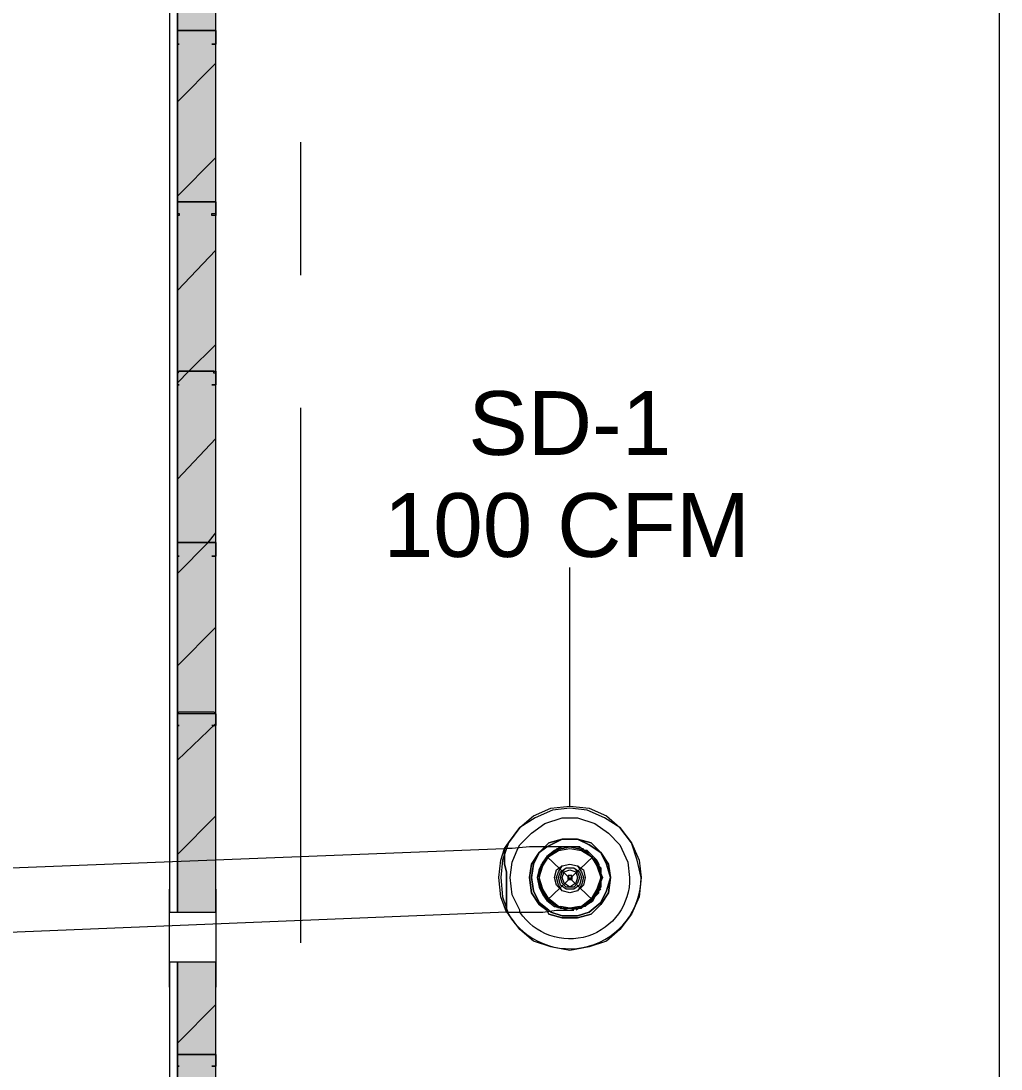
# Model space of a CAD drawing. Header units: metres. Extents: x -2 to 207, y -8 to 52.
# Drawn here: x 20.946 to 23.279, y 25.941 to 28.436 of the extents above; entities that cross this region are included whole.
import ezdxf

# ---------------------------------------------------------------- set-up
doc = ezdxf.new("R2010")
doc.units = ezdxf.units.M
doc.layers.add('HVAC - Ductos', color=5, linetype='Continuous', lineweight=0)
doc.layers.add('PDF_Text', color=7, linetype='Continuous', lineweight=0)
doc.layers.add('PDF_Geometry', color=7, linetype='Continuous', lineweight=0, true_color=0xaaaaaa)
doc.layers.add('PDF_Solid Fills', color=7, linetype='Continuous', lineweight=0, true_color=0xffffff)
doc.styles.add('PDF Helvetica', font='')
doc.styles.get('PDF Helvetica').set_extended_font_data('Helvetica')

msp = doc.modelspace()

# ---------------------------------------------------------------- hatches: boundary and pattern name
at = {"layer": 'PDF_Solid Fills', "lineweight": 0, "transparency": 33554559}
h = msp.add_hatch(color=256, dxfattribs=at)
h.paths.add_polyline_path([(21.4096, 26.1954), (21.318, 26.1954), (21.318, 23.5839), (21.4096, 23.5839)])
h.paths.add_polyline_path([(21.4096, 26.3145), (21.4096, 32.1241), (21.318, 32.1241), (21.318, 26.3145)])

# ---------------------------------------------------------------- linework, layer by layer
at = {"layer": 'HVAC - Ductos', "lineweight": 0}
for points in [[(22.2527, 26.5665), (22.2527, 27.1346)], [(19.7465, 26.3741), (22.0969, 26.4657), (22.106, 26.4794), (22.1336, 26.5161), (22.1656, 26.5437), (22.2068, 26.5619), (22.2527, 26.5665), (22.2985, 26.5619), (22.3397, 26.5437), (22.3718, 26.5161), (22.3993, 26.4794), (22.4176, 26.4382), (22.4222, 26.397), (22.4176, 26.3512), (22.3993, 26.3099), (22.3718, 26.2733), (22.3397, 26.2458), (22.2985, 26.2321), (22.2527, 26.2229), (22.2068, 26.2321), (22.1656, 26.2458), (22.1336, 26.2733), (22.106, 26.3099), (22.1014, 26.3145), (19.7511, 26.2183)], [(22.2664, 26.4703), (22.2527, 26.4703), (22.2435, 26.4703), (22.2481, 26.4703), (22.2435, 26.4703), (22.2252, 26.4703), (22.1976, 26.4703), (22.1564, 26.4703), (22.1152, 26.4657), (22.0969, 26.4657), (22.0969, 26.4612), (22.0969, 26.4566), (22.0969, 26.4428), (22.0969, 26.429), (22.1014, 26.4108), (22.1014, 26.3878), (22.1014, 26.3695), (22.1014, 26.3512), (22.1014, 26.3374), (22.1014, 26.3237), (22.1014, 26.3145), (22.1473, 26.3145), (22.1885, 26.3145), (22.2206, 26.3191), (22.2435, 26.3191), (22.2527, 26.3191), (22.2573, 26.3191), (22.2619, 26.3191)], [(22.2435, 26.4703), (22.2343, 26.4703), (22.216, 26.4612), (22.1976, 26.4474), (22.1885, 26.4336), (22.1794, 26.4153), (22.1748, 26.397), (22.1794, 26.3741), (22.1885, 26.3558), (22.1976, 26.342), (22.216, 26.3283), (22.2343, 26.3237), (22.2481, 26.3191), (22.2573, 26.3191)], [(22.184, 26.429), (22.184, 26.4245), (22.184, 26.4199), (22.1794, 26.397), (22.1885, 26.4245), (22.2022, 26.4474), (22.2252, 26.4612), (22.2527, 26.4657), (22.2801, 26.4612), (22.303, 26.4474), (22.3168, 26.4245), (22.326, 26.397), (22.3168, 26.3695), (22.303, 26.3466), (22.2801, 26.3283), (22.2527, 26.3237), (22.2252, 26.3283), (22.2022, 26.3466), (22.1885, 26.3695), (22.1794, 26.397), (22.1794, 26.4153), (22.1885, 26.4336), (22.2022, 26.4474), (22.216, 26.4612), (22.2343, 26.4657), (22.2527, 26.4703), (22.271, 26.4657), (22.2893, 26.4612), (22.303, 26.4474), (22.3168, 26.4336)], [(22.2298, 26.4657), (22.2527, 26.4703), (22.2756, 26.4657)], [(22.2481, 26.4703), (22.2619, 26.4703)], [(22.2893, 26.4612), (22.2801, 26.4657), (22.271, 26.4703), (22.2619, 26.4703)], [(22.2801, 26.4657), (22.271, 26.4703), (22.2664, 26.4703)], [(22.1014, 26.3145), (22.0878, 26.3512), (22.0832, 26.397), (22.0878, 26.4382), (22.0969, 26.4657)], [(22.1014, 26.4657), (22.0923, 26.4382), (22.0878, 26.397), (22.0923, 26.3512), (22.106, 26.3099)], [(22.1014, 26.3145), (22.1014, 26.3237), (22.1014, 26.3374), (22.1014, 26.3512), (22.1014, 26.3695), (22.1014, 26.3878), (22.1014, 26.4108), (22.0969, 26.429), (22.0969, 26.4428), (22.0969, 26.4566), (22.0969, 26.4612), (22.0969, 26.4657)], [(22.1336, 26.3145), (22.1336, 26.3191), (22.1152, 26.3558), (22.1106, 26.397), (22.1152, 26.4336), (22.129, 26.4657)], [(22.1885, 26.4245), (22.2022, 26.4474), (22.2206, 26.4612)], [(22.2206, 26.4657), (22.2252, 26.4657)], [(22.2939, 26.4612), (22.2893, 26.4612), (22.2801, 26.4657), (22.2847, 26.4657)], [(22.2847, 26.4612), (22.303, 26.4474), (22.3168, 26.4245)], [(22.2893, 26.4612), (22.2985, 26.4566)], [(22.2985, 26.4566), (22.303, 26.452), (22.2939, 26.4612)], [(22.326, 26.4153), (22.3168, 26.4336), (22.3122, 26.4428), (22.303, 26.452), (22.3076, 26.4474)], [(22.3168, 26.4382), (22.3122, 26.4428), (22.3076, 26.4474)], [(22.3214, 26.4199), (22.326, 26.397), (22.3214, 26.3695), (22.326, 26.3787), (22.3168, 26.3604), (22.303, 26.342), (22.2893, 26.3328), (22.271, 26.3237)], [(22.3168, 26.4382), (22.3214, 26.429)], [(22.3214, 26.429), (22.3214, 26.4245), (22.3168, 26.4336)], [(22.326, 26.3787), (22.326, 26.397), (22.326, 26.4153), (22.3214, 26.4245), (22.326, 26.4199), (22.326, 26.4062), (22.3305, 26.397), (22.326, 26.3878), (22.326, 26.3741)], [(22.3214, 26.4245), (22.326, 26.4199)], [(22.184, 26.365), (22.184, 26.3695), (22.1794, 26.397), (22.1794, 26.3787), (22.1885, 26.3604), (22.2022, 26.342), (22.216, 26.3328), (22.2343, 26.3237), (22.2527, 26.3237), (22.271, 26.3237), (22.2801, 26.3237)], [(22.326, 26.3787), (22.326, 26.3878), (22.3305, 26.397), (22.326, 26.4062), (22.326, 26.4153)], [(22.3214, 26.3604), (22.3214, 26.3695), (22.326, 26.3741)], [(22.2252, 26.3237), (22.2206, 26.3283), (22.2022, 26.342), (22.1885, 26.365)], [(22.3168, 26.365), (22.303, 26.342), (22.2847, 26.3283), (22.2939, 26.3328), (22.2893, 26.3283)], [(22.2985, 26.3374), (22.2939, 26.3328), (22.3076, 26.342), (22.3122, 26.3512), (22.3168, 26.3558)], [(22.303, 26.3374), (22.3076, 26.342), (22.3122, 26.3512), (22.3214, 26.3604)], [(22.3168, 26.3558), (22.3214, 26.365)], [(22.326, 26.3695), (22.3214, 26.365)], [(22.2756, 26.3283), (22.2527, 26.3237), (22.2298, 26.3283)], [(22.2481, 26.3191), (22.2527, 26.3191), (22.271, 26.3237)], [(22.2756, 26.3237), (22.2664, 26.3191)], [(22.2847, 26.3283), (22.2756, 26.3237)], [(22.2893, 26.3283), (22.2847, 26.3283), (22.2801, 26.3237)]]:
    msp.add_lwpolyline(points, dxfattribs=at)
for points in [[(22.106, 26.3099, 0.758369), (22.4222, 26.397), (22.413, 26.4382), (22.3993, 26.4794), (22.3718, 26.5161), (22.3351, 26.5391), (22.2939, 26.5574), (22.2527, 26.5619), (22.2114, 26.5574), (22.1702, 26.5391), (22.1336, 26.5161), (22.106, 26.4794), (22.1014, 26.4657)], [(22.129, 26.4657), (22.1336, 26.4749), (22.161, 26.5024), (22.1931, 26.5253), (22.2343, 26.5391), (22.271, 26.5391), (22.3122, 26.5253), (22.3443, 26.5024), (22.3718, 26.4749), (22.3901, 26.4336), (22.3947, 26.397, -0.752023), (22.1336, 26.3145)]]:
    msp.add_lwpolyline(points, format="xyb", dxfattribs=at)
for points in [[(22.161, 26.429), (22.1794, 26.4566), (22.1931, 26.4703), (22.1794, 26.4566), (22.161, 26.429), (22.1564, 26.397), (22.161, 26.3604), (22.1564, 26.397)], [(22.1656, 26.429), (22.161, 26.397), (22.1656, 26.365), (22.1794, 26.3374), (22.2022, 26.3191), (22.1794, 26.3374), (22.1656, 26.365), (22.161, 26.397), (22.1656, 26.429), (22.1794, 26.4566), (22.1976, 26.4703), (22.1794, 26.4566)], [(22.3489, 26.397), (22.3443, 26.3604), (22.326, 26.3328), (22.303, 26.3099), (22.271, 26.3008), (22.2343, 26.3008), (22.2022, 26.3099), (22.1976, 26.3191), (22.2022, 26.3099), (22.2343, 26.3008), (22.271, 26.3008), (22.303, 26.3099), (22.326, 26.3328), (22.3443, 26.3604), (22.3489, 26.397), (22.3443, 26.429), (22.326, 26.4566), (22.303, 26.4794), (22.271, 26.4886), (22.2343, 26.4886), (22.2022, 26.4794), (22.1931, 26.4703), (22.2022, 26.4794), (22.2343, 26.4886), (22.271, 26.4886), (22.303, 26.4794), (22.326, 26.4566), (22.3443, 26.429)], [(22.3489, 26.397), (22.3397, 26.429), (22.326, 26.4566), (22.2985, 26.4749), (22.271, 26.4886), (22.2343, 26.4886), (22.2068, 26.4749), (22.1976, 26.4703), (22.2068, 26.4749), (22.2343, 26.4886), (22.271, 26.4886), (22.2985, 26.4749), (22.326, 26.4566), (22.3397, 26.429), (22.3489, 26.397), (22.3397, 26.365), (22.326, 26.3374), (22.2985, 26.3145), (22.271, 26.3054), (22.2343, 26.3054), (22.2068, 26.3145), (22.2022, 26.3191), (22.2068, 26.3145), (22.2343, 26.3054), (22.271, 26.3054), (22.2985, 26.3145), (22.326, 26.3374), (22.3397, 26.365)], [(22.2206, 26.4153), (22.2343, 26.4245), (22.2527, 26.429), (22.271, 26.4245), (22.2847, 26.4153), (22.2893, 26.397), (22.2847, 26.3787), (22.271, 26.365), (22.2527, 26.3604), (22.2343, 26.365), (22.2206, 26.3787), (22.216, 26.397)], [(22.2252, 26.4108), (22.2343, 26.4245), (22.2527, 26.429), (22.271, 26.4245), (22.2801, 26.4108), (22.2847, 26.397), (22.2801, 26.3787), (22.271, 26.365), (22.2527, 26.3604), (22.2343, 26.365), (22.2252, 26.3787), (22.2206, 26.397)], [(22.2298, 26.4108), (22.2435, 26.4199), (22.2619, 26.4199), (22.2756, 26.4108), (22.2801, 26.397), (22.2756, 26.3787), (22.2619, 26.3695), (22.2435, 26.3695), (22.2298, 26.3787), (22.2252, 26.397)], [(22.2343, 26.4108), (22.2435, 26.4199), (22.2619, 26.4199), (22.271, 26.4108), (22.2756, 26.397), (22.271, 26.3832), (22.2619, 26.3741), (22.2435, 26.3741), (22.2343, 26.3832), (22.2298, 26.397)], [(22.2389, 26.4108), (22.2527, 26.4153), (22.2664, 26.4108), (22.271, 26.397), (22.2664, 26.3832), (22.2527, 26.3741), (22.2389, 26.3832), (22.2343, 26.397)], [(22.2481, 26.4016), (22.2481, 26.397), (22.2481, 26.4016), (22.2573, 26.4016), (22.2573, 26.397), (22.2573, 26.4016)], [(22.2573, 26.3924), (22.2573, 26.397), (22.2573, 26.3924), (22.2481, 26.3924), (22.2481, 26.397), (22.2481, 26.3924)], [(22.1794, 26.3328), (22.161, 26.3604), (22.1794, 26.3328), (22.1976, 26.3191)]]:
    msp.add_lwpolyline(points, close=True, dxfattribs=at)
at = {"layer": 'PDF_Geometry', "lineweight": 0}
for points in [[(21.9136, 32.8068), (21.9136, 32.9121), (25.382, 32.9121), (25.382, 32.8022), (22.0007, 32.8022), (22.0098, 32.8022), (22.0098, 32.9121), (21.3547, 32.9121), (21.3547, 32.8984), (9.3918, 32.8984), (9.3918, 32.9121), (21.2997, 32.9121), (21.2997, 32.8022), (21.2997, 32.1241), (21.2997, 26.3145), (21.4096, 26.3145), (21.4096, 32.1241), (21.4096, 32.8022), (21.7303, 32.8022)], [(21.318, 32.092), (21.318, 26.3145), (21.318, 32.1241), (21.3043, 32.1241)], [(22.468, 32.0737), (22.0098, 32.0737), (22.468, 32.0737), (22.0098, 32.0737), (22.0098, 32.0646), (22.4589, 32.0646), (22.4589, 29.169), (23.2744, 29.169), (23.2744, 25.6364)], [(21.6112, 28.1472), (21.6112, 27.8311)], [(21.6112, 27.515), (21.6112, 26.2412)], [(21.2997, 26.1954), (21.2997, 26.1679), (21.2997, 26.1541), (21.2997, 26.1404), (21.2997, 26.1359), (21.2997, 26.1404), (21.2997, 26.1541), (21.2997, 26.1725), (21.2997, 26.1954), (21.2997, 26.2229), (21.2997, 26.255), (21.2997, 26.2825), (21.2997, 26.3145), (21.2997, 26.3374), (21.2997, 26.3558), (21.2997, 26.365), (21.2997, 26.3695), (21.2997, 26.3558), (21.2997, 26.3374), (21.2997, 26.3145)], [(21.4096, 26.3145), (21.4096, 26.3374), (21.4096, 26.3558), (21.4096, 26.3695), (21.4096, 26.365), (21.4096, 26.3558), (21.4096, 26.3374), (21.4096, 26.3145), (21.4096, 26.2825), (21.4096, 26.255), (21.4096, 26.2229), (21.4096, 26.1954), (21.4096, 26.1725), (21.4096, 26.1541), (21.4096, 26.1404), (21.4096, 26.1359), (21.4096, 26.1404), (21.4096, 26.1541), (21.4096, 26.1679), (21.4096, 26.1954)], [(21.4096, 23.6205), (21.4096, 26.1954), (21.2997, 26.1954), (21.2997, 23.5838), (21.2997, 22.8325), (21.2997, 22.7362), (14.8486, 22.7362), (14.8486, 22.7225), (21.2997, 22.7225), (21.8678, 22.7225), (21.8678, 22.8325), (21.8495, 22.8325), (21.4096, 22.8325), (21.4096, 23.4372)], [(21.9182, 22.7408), (21.8678, 22.7408), (21.318, 22.7408), (21.3043, 22.7408), (21.3043, 23.5838), (21.318, 23.5838), (21.318, 26.1954), (21.318, 23.6205)]]:
    msp.add_lwpolyline(points, dxfattribs=at)
for points in [[(21.318, 28.4129), (21.3225, 28.4129), (21.4051, 28.4129), (21.4096, 28.4129), (21.4096, 28.3809), (21.4005, 28.3809), (21.4096, 28.3809), (21.4096, 28.4129), (21.4051, 28.4129), (21.3225, 28.4129), (21.318, 28.4129), (21.318, 28.3809)], [(21.3225, 28.3809), (21.318, 28.3809)], [(21.318, 28.0052), (21.3225, 28.0052), (21.4051, 28.0052), (21.4096, 28.0052), (21.4096, 27.9731), (21.4005, 27.9731), (21.4005, 27.9777), (21.4096, 27.9777), (21.4096, 28.0052), (21.4051, 28.0052), (21.3225, 28.0052), (21.318, 28.0052), (21.318, 27.9777), (21.3225, 27.9777), (21.3225, 27.9731), (21.318, 27.9731)], [(21.318, 27.5974), (21.318, 27.602), (21.3225, 27.602), (21.4051, 27.602), (21.4096, 27.602), (21.4096, 27.5974), (21.4096, 27.5699), (21.4005, 27.5699), (21.4096, 27.5699), (21.4096, 27.5974), (21.4051, 27.5974), (21.4051, 27.602), (21.3225, 27.602), (21.318, 27.5974), (21.318, 27.5699)], [(21.3225, 27.5699), (21.318, 27.5699)], [(21.318, 27.1942), (21.3225, 27.1942), (21.4051, 27.1942), (21.4096, 27.1942), (21.4096, 27.1621), (21.4005, 27.1621), (21.4096, 27.1621), (21.4096, 27.1942), (21.4051, 27.1942), (21.3225, 27.1942), (21.318, 27.1942), (21.318, 27.1621)], [(21.3225, 27.1621), (21.318, 27.1621)], [(21.318, 26.7865), (21.3225, 26.791), (21.4051, 26.791), (21.4096, 26.7865), (21.4096, 26.7589), (21.4005, 26.7589), (21.4096, 26.7589), (21.4096, 26.7865), (21.4051, 26.7865), (21.3225, 26.7865), (21.318, 26.7865), (21.318, 26.7589)], [(21.3225, 26.7589), (21.318, 26.7589)], [(21.318, 25.9755), (21.3225, 25.9755), (21.4051, 25.9755), (21.4096, 25.9755), (21.4096, 25.948), (21.4005, 25.948), (21.4096, 25.948), (21.4096, 25.9755), (21.4051, 25.9755), (21.3225, 25.9755), (21.318, 25.9755), (21.318, 25.948)], [(21.3225, 25.948), (21.318, 25.948)]]:
    msp.add_lwpolyline(points, close=True, dxfattribs=at)
at = {"layer": 'PDF_Geometry', "color": 254, "lineweight": 0, "true_color": 0xd4d4d4}
for points in [[(21.318, 28.2434), (21.4096, 28.3351)], [(21.318, 28.019), (21.4096, 28.1106)], [(21.318, 27.7944), (21.4096, 27.8906)], [(21.318, 27.5745), (21.3455, 27.602), (21.4096, 27.6661)], [(21.318, 27.3454), (21.4096, 27.4416)], [(21.318, 27.1209), (21.3913, 27.1942), (21.4096, 27.2171)], [(21.318, 26.901), (21.4096, 26.9926)], [(21.318, 26.6765), (21.4096, 26.7635)], [(21.318, 26.452), (21.4096, 26.5437)], [(21.4096, 26.3145), (21.4096, 26.3191)], [(21.318, 26.003), (21.4096, 26.0946)]]:
    msp.add_lwpolyline(points, dxfattribs=at)
at = {"layer": 'PDF_Geometry', "color": 7, "lineweight": 0, "true_color": 0xffffff}
for points in [[(21.318, 26.9972), (21.318, 26.9926)], [(21.318, 26.1863), (21.318, 26.1817)]]:
    msp.add_lwpolyline(points, dxfattribs=at)
at = {"layer": 'PDF_Geometry', "color": 8, "lineweight": 0, "true_color": 0x808080}
msp.add_lwpolyline([(22.3122, 26.4382), (22.2756, 26.4703), (22.2298, 26.4703), (22.1931, 26.4382), (22.1748, 26.397), (22.1931, 26.3512), (22.2298, 26.3237), (22.2756, 26.3237), (22.3122, 26.3512), (22.3305, 26.397)], close=True, dxfattribs=at)
for points in [[(22.1976, 26.4474), (22.3076, 26.342)], [(22.3076, 26.4474), (22.1976, 26.342)]]:
    msp.add_lwpolyline(points, dxfattribs=at)
at = {"layer": 'PDF_Geometry', "color": 254, "lineweight": 0, "true_color": 0xd2d2d2}
msp.add_lwpolyline([(21.4096, 25.948), (21.4096, 25.9526)], dxfattribs=at)

# ---------------------------------------------------------------- texts
at = {"layer": 'PDF_Text', "lineweight": 0, "char_height": 0.1519, "attachment_point": 4, "style": 'PDF Helvetica'}
for s, insert in [('SD-1', (22.0107, 27.4777)), ('100 CFM', (21.8091, 27.2349))]:
    msp.add_mtext(s, dxfattribs=dict(at, insert=insert))

doc.saveas('drawing.dxf')
